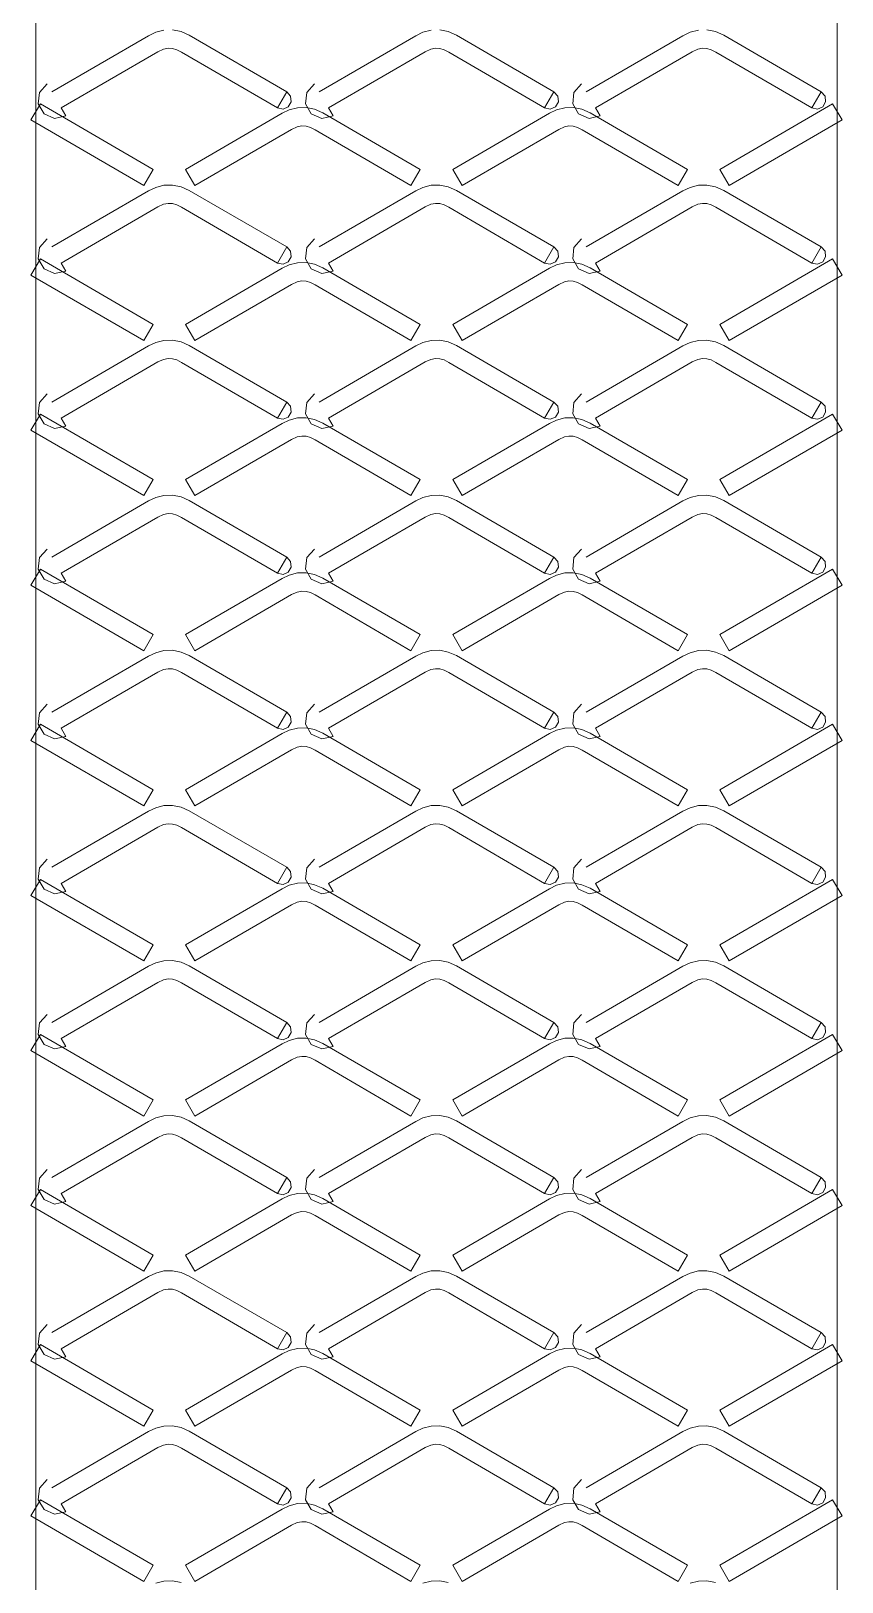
# Model space of a CAD drawing. Header units: metres. Extents: x 0 to 22, y 0 to 162.
# Drawn here: x -0.13 to 21.67, y 38.41 to 80.05 of the extents above; entities that cross this region are included whole.
import ezdxf

# ---------------------------------------------------------------- set-up
doc = ezdxf.new("R2010")
doc.units = ezdxf.units.M
doc.layers.add('TOP', color=1, linetype='Continuous', lineweight=0)

msp = doc.modelspace()

# ---------------------------------------------------------------- linework, layer by layer
at = {"layer": 'TOP'}
for p, q in [((3.032, 79.924), (3.225, 80.015)), ((3.225, 80.015), (3.447, 80.072)), ((3.676, 80.078), (3.906, 80.032)), ((3.906, 80.032), (4.128, 79.935)), ((10.212, 79.924), (10.405, 80.015)), ((10.405, 80.015), (10.627, 80.072)), ((10.856, 80.078), (11.086, 80.032)), ((11.086, 80.032), (11.308, 79.935)), ((17.392, 79.924), (17.585, 80.015)), ((17.585, 80.015), (17.807, 80.072)), ((18.036, 80.078), (18.266, 80.032)), ((18.266, 80.032), (18.488, 79.935)), ((0.435, 78.416), (3.032, 79.924)), ((3.436, 79.561), (3.283, 79.492)), ((3.56, 79.585), (3.436, 79.561)), ((3.676, 79.578), (3.56, 79.585)), ((3.793, 79.545), (3.676, 79.578)), ((3.917, 79.481), (3.793, 79.545)), ((4.128, 79.935), (6.745, 78.416)), ((7.615, 78.416), (10.212, 79.924)), ((10.616, 79.561), (10.463, 79.492)), ((10.74, 79.585), (10.616, 79.561)), ((10.856, 79.578), (10.74, 79.585)), ((10.973, 79.545), (10.856, 79.578)), ((11.097, 79.481), (10.973, 79.545)), ((11.308, 79.935), (13.925, 78.416)), ((14.795, 78.416), (17.392, 79.924)), ((17.796, 79.561), (17.643, 79.492)), ((17.92, 79.585), (17.796, 79.561)), ((18.036, 79.578), (17.92, 79.585)), ((18.153, 79.545), (18.036, 79.578)), ((18.277, 79.481), (18.153, 79.545)), ((18.488, 79.935), (21.105, 78.416)), ((3.283, 79.492), (0.686, 77.984)), ((6.494, 77.984), (3.917, 79.481)), ((10.463, 79.492), (7.866, 77.984)), ((13.674, 77.984), (11.097, 79.481)), ((17.643, 79.492), (15.046, 77.984)), ((20.854, 77.984), (18.277, 79.481)), ((0.071, 78.095), (0.103, 78.402)), ((0.103, 78.402), (0.309, 78.632)), ((6.745, 78.416), (6.494, 77.984)), ((6.745, 78.416), (6.494, 77.984)), ((6.849, 78.301), (6.745, 78.416)), ((6.864, 78.147), (6.849, 78.301)), ((7.251, 78.095), (7.283, 78.402)), ((7.283, 78.402), (7.489, 78.632)), ((13.925, 78.416), (13.674, 77.984)), ((13.925, 78.416), (13.674, 77.984)), ((14.029, 78.301), (13.925, 78.416)), ((14.044, 78.147), (14.029, 78.301)), ((14.431, 78.095), (14.463, 78.402)), ((14.463, 78.402), (14.669, 78.632)), ((21.105, 78.416), (20.854, 77.984)), ((21.105, 78.416), (20.854, 77.984)), ((21.209, 78.301), (21.105, 78.416)), ((21.224, 78.147), (21.209, 78.301)), ((-0.126, 77.661), (0.126, 78.093)), ((0.226, 77.828), (0.071, 78.095)), ((0.126, 78.093), (3.155, 76.334)), ((0.686, 77.984), (0.811, 77.768)), ((6.494, 77.984), (6.646, 77.951)), ((6.622, 77.842), (6.815, 77.933)), ((6.646, 77.951), (6.787, 78.014)), ((6.787, 78.014), (6.864, 78.147)), ((6.815, 77.933), (7.037, 77.99)), ((7.037, 77.99), (7.266, 77.996)), ((7.406, 77.828), (7.251, 78.095)), ((7.266, 77.996), (7.496, 77.95)), ((7.496, 77.95), (7.718, 77.852)), ((7.866, 77.984), (7.991, 77.768)), ((13.674, 77.984), (13.826, 77.951)), ((13.802, 77.842), (13.995, 77.933)), ((13.826, 77.951), (13.967, 78.014)), ((13.967, 78.014), (14.044, 78.147)), ((13.995, 77.933), (14.217, 77.99)), ((14.217, 77.99), (14.446, 77.996)), ((14.586, 77.828), (14.431, 78.095)), ((14.446, 77.996), (14.676, 77.95)), ((14.676, 77.95), (14.898, 77.852)), ((15.046, 77.984), (15.171, 77.768)), ((18.385, 76.334), (21.414, 78.093)), ((20.854, 77.984), (21.006, 77.951)), ((21.006, 77.951), (21.147, 78.014)), ((21.147, 78.014), (21.224, 78.147)), ((21.414, 78.093), (21.666, 77.661)), ((2.904, 75.902), (-0.126, 77.661)), ((0.509, 77.703), (0.226, 77.828)), ((0.811, 77.768), (0.509, 77.703)), ((4.025, 76.334), (6.622, 77.842)), ((7.026, 77.479), (6.873, 77.409)), ((7.15, 77.503), (7.026, 77.479)), ((7.266, 77.496), (7.15, 77.503)), ((7.383, 77.462), (7.266, 77.496)), ((7.507, 77.399), (7.383, 77.462)), ((7.689, 77.703), (7.406, 77.828)), ((7.991, 77.768), (7.689, 77.703)), ((7.718, 77.852), (10.335, 76.334)), ((11.205, 76.334), (13.802, 77.842)), ((14.206, 77.479), (14.053, 77.409)), ((14.33, 77.503), (14.206, 77.479)), ((14.446, 77.496), (14.33, 77.503)), ((14.563, 77.462), (14.446, 77.496)), ((14.687, 77.399), (14.563, 77.462)), ((14.869, 77.703), (14.586, 77.828)), ((15.171, 77.768), (14.869, 77.703)), ((14.898, 77.852), (17.515, 76.334)), ((21.666, 77.661), (18.636, 75.902)), ((6.873, 77.409), (4.276, 75.902)), ((10.084, 75.902), (7.507, 77.399)), ((14.053, 77.409), (11.456, 75.902)), ((17.264, 75.902), (14.687, 77.399)), ((3.155, 76.334), (2.904, 75.902)), ((4.276, 75.902), (4.025, 76.334)), ((10.335, 76.334), (10.084, 75.902)), ((11.456, 75.902), (11.205, 76.334)), ((17.515, 76.334), (17.264, 75.902)), ((18.636, 75.902), (18.385, 76.334)), ((3.032, 75.76), (3.225, 75.851)), ((3.225, 75.851), (3.447, 75.908)), ((3.447, 75.908), (3.676, 75.914)), ((3.676, 75.914), (3.906, 75.867)), ((3.906, 75.867), (4.128, 75.77)), ((10.212, 75.76), (10.405, 75.851)), ((10.405, 75.851), (10.627, 75.908)), ((10.627, 75.908), (10.856, 75.914)), ((10.856, 75.914), (11.086, 75.867)), ((11.086, 75.867), (11.308, 75.77)), ((17.392, 75.76), (17.585, 75.851)), ((17.585, 75.851), (17.807, 75.908)), ((17.807, 75.908), (18.036, 75.914)), ((18.036, 75.914), (18.266, 75.867)), ((18.266, 75.867), (18.488, 75.77)), ((0.435, 74.252), (3.032, 75.76)), ((3.436, 75.397), (3.283, 75.327)), ((3.56, 75.42), (3.436, 75.397)), ((3.676, 75.414), (3.56, 75.42)), ((3.793, 75.38), (3.676, 75.414)), ((3.917, 75.317), (3.793, 75.38)), ((4.128, 75.77), (6.745, 74.252)), ((7.615, 74.252), (10.212, 75.76)), ((10.616, 75.397), (10.463, 75.327)), ((10.74, 75.42), (10.616, 75.397)), ((10.856, 75.414), (10.74, 75.42)), ((10.973, 75.38), (10.856, 75.414)), ((11.097, 75.317), (10.973, 75.38)), ((11.308, 75.77), (13.925, 74.252)), ((14.795, 74.252), (17.392, 75.76)), ((17.796, 75.397), (17.643, 75.327)), ((17.92, 75.42), (17.796, 75.397)), ((18.036, 75.414), (17.92, 75.42)), ((18.153, 75.38), (18.036, 75.414)), ((18.277, 75.317), (18.153, 75.38)), ((18.488, 75.77), (21.105, 74.252)), ((3.283, 75.327), (0.686, 73.819)), ((6.494, 73.819), (3.917, 75.317)), ((10.463, 75.327), (7.866, 73.819)), ((13.674, 73.819), (11.097, 75.317)), ((17.643, 75.327), (15.046, 73.819)), ((20.854, 73.819), (18.277, 75.317)), ((0.071, 73.931), (0.103, 74.238)), ((0.103, 74.238), (0.309, 74.468)), ((6.745, 74.252), (6.494, 73.819)), ((6.745, 74.252), (6.494, 73.819)), ((6.849, 74.137), (6.745, 74.252)), ((6.864, 73.983), (6.849, 74.137)), ((7.251, 73.931), (7.283, 74.238)), ((7.283, 74.238), (7.489, 74.468)), ((13.925, 74.252), (13.674, 73.819)), ((13.925, 74.252), (13.674, 73.819)), ((14.029, 74.137), (13.925, 74.252)), ((14.044, 73.983), (14.029, 74.137)), ((14.431, 73.931), (14.463, 74.238)), ((14.463, 74.238), (14.669, 74.468)), ((21.105, 74.252), (20.854, 73.819)), ((21.105, 74.252), (20.854, 73.819)), ((21.209, 74.137), (21.105, 74.252)), ((21.224, 73.983), (21.209, 74.137)), ((-0.126, 73.496), (0.126, 73.929)), ((0.226, 73.663), (0.071, 73.931)), ((0.126, 73.929), (3.155, 72.17)), ((0.686, 73.819), (0.811, 73.603)), ((6.494, 73.819), (6.646, 73.787)), ((6.622, 73.678), (6.815, 73.768)), ((6.646, 73.787), (6.787, 73.849)), ((6.787, 73.849), (6.864, 73.983)), ((6.815, 73.768), (7.037, 73.825)), ((7.037, 73.825), (7.266, 73.832)), ((7.406, 73.663), (7.251, 73.931)), ((7.266, 73.832), (7.496, 73.785)), ((7.496, 73.785), (7.718, 73.688)), ((7.866, 73.819), (7.991, 73.603)), ((13.674, 73.819), (13.826, 73.787)), ((13.802, 73.678), (13.995, 73.768)), ((13.826, 73.787), (13.967, 73.849)), ((13.967, 73.849), (14.044, 73.983)), ((13.995, 73.768), (14.217, 73.825)), ((14.217, 73.825), (14.446, 73.832)), ((14.586, 73.663), (14.431, 73.931)), ((14.446, 73.832), (14.676, 73.785)), ((14.676, 73.785), (14.898, 73.688)), ((15.046, 73.819), (15.171, 73.603)), ((18.385, 72.17), (21.414, 73.929)), ((20.854, 73.819), (21.006, 73.787)), ((21.006, 73.787), (21.147, 73.849)), ((21.147, 73.849), (21.224, 73.983)), ((21.414, 73.929), (21.666, 73.496)), ((2.904, 71.737), (-0.126, 73.496)), ((0.509, 73.538), (0.226, 73.663)), ((0.811, 73.603), (0.509, 73.538)), ((4.025, 72.17), (6.622, 73.678)), ((7.026, 73.315), (6.873, 73.245)), ((7.15, 73.338), (7.026, 73.315)), ((7.266, 73.332), (7.15, 73.338)), ((7.383, 73.298), (7.266, 73.332)), ((7.507, 73.235), (7.383, 73.298)), ((7.689, 73.538), (7.406, 73.663)), ((7.991, 73.603), (7.689, 73.538)), ((7.718, 73.688), (10.335, 72.17)), ((11.205, 72.17), (13.802, 73.678)), ((14.206, 73.315), (14.053, 73.245)), ((14.33, 73.338), (14.206, 73.315)), ((14.446, 73.332), (14.33, 73.338)), ((14.563, 73.298), (14.446, 73.332)), ((14.687, 73.235), (14.563, 73.298)), ((14.869, 73.538), (14.586, 73.663)), ((15.171, 73.603), (14.869, 73.538)), ((14.898, 73.688), (17.515, 72.17)), ((21.666, 73.496), (18.636, 71.737)), ((6.873, 73.245), (4.276, 71.737)), ((10.084, 71.737), (7.507, 73.235)), ((14.053, 73.245), (11.456, 71.737)), ((17.264, 71.737), (14.687, 73.235)), ((3.155, 72.17), (2.904, 71.737)), ((4.276, 71.737), (4.025, 72.17)), ((10.335, 72.17), (10.084, 71.737)), ((11.456, 71.737), (11.205, 72.17)), ((17.515, 72.17), (17.264, 71.737)), ((18.636, 71.737), (18.385, 72.17)), ((3.032, 71.595), (3.225, 71.686)), ((3.225, 71.686), (3.447, 71.743)), ((3.447, 71.743), (3.676, 71.75)), ((3.676, 71.75), (3.906, 71.703)), ((3.906, 71.703), (4.128, 71.606)), ((10.212, 71.595), (10.405, 71.686)), ((10.405, 71.686), (10.627, 71.743)), ((10.627, 71.743), (10.856, 71.75)), ((10.856, 71.75), (11.086, 71.703)), ((11.086, 71.703), (11.308, 71.606)), ((17.392, 71.595), (17.585, 71.686)), ((17.585, 71.686), (17.807, 71.743)), ((17.807, 71.743), (18.036, 71.75)), ((18.036, 71.75), (18.266, 71.703)), ((18.266, 71.703), (18.488, 71.606)), ((0.435, 70.087), (3.032, 71.595)), ((3.436, 71.233), (3.283, 71.163)), ((3.56, 71.256), (3.436, 71.233)), ((3.676, 71.25), (3.56, 71.256)), ((3.793, 71.216), (3.676, 71.25)), ((3.917, 71.152), (3.793, 71.216)), ((4.128, 71.606), (6.745, 70.087)), ((7.615, 70.087), (10.212, 71.595)), ((10.616, 71.233), (10.463, 71.163)), ((10.74, 71.256), (10.616, 71.233)), ((10.856, 71.25), (10.74, 71.256)), ((10.973, 71.216), (10.856, 71.25)), ((11.097, 71.152), (10.973, 71.216)), ((11.308, 71.606), (13.925, 70.087)), ((14.795, 70.087), (17.392, 71.595)), ((17.796, 71.233), (17.643, 71.163)), ((17.92, 71.256), (17.796, 71.233)), ((18.036, 71.25), (17.92, 71.256)), ((18.153, 71.216), (18.036, 71.25)), ((18.277, 71.152), (18.153, 71.216)), ((18.488, 71.606), (21.105, 70.087)), ((3.283, 71.163), (0.686, 69.655)), ((6.494, 69.655), (3.917, 71.152)), ((10.463, 71.163), (7.866, 69.655)), ((13.674, 69.655), (11.097, 71.152)), ((17.643, 71.163), (15.046, 69.655)), ((20.854, 69.655), (18.277, 71.152)), ((0.071, 69.766), (0.103, 70.074)), ((0.103, 70.074), (0.309, 70.304)), ((6.745, 70.087), (6.494, 69.655)), ((6.745, 70.087), (6.494, 69.655)), ((6.849, 69.972), (6.745, 70.087)), ((6.864, 69.819), (6.849, 69.972)), ((7.251, 69.766), (7.283, 70.074)), ((7.283, 70.074), (7.489, 70.304)), ((13.925, 70.087), (13.674, 69.655)), ((13.925, 70.087), (13.674, 69.655)), ((14.029, 69.972), (13.925, 70.087)), ((14.044, 69.819), (14.029, 69.972)), ((14.431, 69.766), (14.463, 70.074)), ((14.463, 70.074), (14.669, 70.304)), ((21.105, 70.087), (20.854, 69.655)), ((21.105, 70.087), (20.854, 69.655)), ((21.209, 69.972), (21.105, 70.087)), ((21.224, 69.819), (21.209, 69.972)), ((-0.126, 69.332), (0.126, 69.764)), ((0.226, 69.499), (0.071, 69.766)), ((0.126, 69.764), (3.155, 68.005)), ((0.686, 69.655), (0.811, 69.439)), ((6.494, 69.655), (6.646, 69.623)), ((6.622, 69.513), (6.815, 69.604)), ((6.646, 69.623), (6.787, 69.685)), ((6.787, 69.685), (6.864, 69.819)), ((6.815, 69.604), (7.037, 69.661)), ((7.037, 69.661), (7.266, 69.667)), ((7.406, 69.499), (7.251, 69.766)), ((7.266, 69.667), (7.496, 69.621)), ((7.496, 69.621), (7.718, 69.524)), ((7.866, 69.655), (7.991, 69.439)), ((13.674, 69.655), (13.826, 69.623)), ((13.802, 69.513), (13.995, 69.604)), ((13.826, 69.623), (13.967, 69.685)), ((13.967, 69.685), (14.044, 69.819)), ((13.995, 69.604), (14.217, 69.661)), ((14.217, 69.661), (14.446, 69.667)), ((14.586, 69.499), (14.431, 69.766)), ((14.446, 69.667), (14.676, 69.621)), ((14.676, 69.621), (14.898, 69.524)), ((15.046, 69.655), (15.171, 69.439)), ((18.385, 68.005), (21.414, 69.764)), ((20.854, 69.655), (21.006, 69.623)), ((21.006, 69.623), (21.147, 69.685)), ((21.147, 69.685), (21.224, 69.819)), ((21.414, 69.764), (21.666, 69.332)), ((2.904, 67.573), (-0.126, 69.332)), ((0.509, 69.374), (0.226, 69.499)), ((0.811, 69.439), (0.509, 69.374)), ((4.025, 68.005), (6.622, 69.513)), ((7.026, 69.151), (6.873, 69.081)), ((7.15, 69.174), (7.026, 69.151)), ((7.266, 69.167), (7.15, 69.174)), ((7.383, 69.134), (7.266, 69.167)), ((7.507, 69.07), (7.383, 69.134)), ((7.689, 69.374), (7.406, 69.499)), ((7.991, 69.439), (7.689, 69.374)), ((7.718, 69.524), (10.335, 68.005)), ((11.205, 68.005), (13.802, 69.513)), ((14.206, 69.151), (14.053, 69.081)), ((14.33, 69.174), (14.206, 69.151)), ((14.446, 69.167), (14.33, 69.174)), ((14.563, 69.134), (14.446, 69.167)), ((14.687, 69.07), (14.563, 69.134)), ((14.869, 69.374), (14.586, 69.499)), ((15.171, 69.439), (14.869, 69.374)), ((14.898, 69.524), (17.515, 68.005)), ((21.666, 69.332), (18.636, 67.573)), ((6.873, 69.081), (4.276, 67.573)), ((10.084, 67.573), (7.507, 69.07)), ((14.053, 69.081), (11.456, 67.573)), ((17.264, 67.573), (14.687, 69.07)), ((3.155, 68.005), (2.904, 67.573)), ((4.276, 67.573), (4.025, 68.005)), ((10.335, 68.005), (10.084, 67.573)), ((11.456, 67.573), (11.205, 68.005)), ((17.515, 68.005), (17.264, 67.573)), ((18.636, 67.573), (18.385, 68.005)), ((3.032, 67.431), (3.225, 67.522)), ((3.225, 67.522), (3.447, 67.579)), ((3.447, 67.579), (3.676, 67.585)), ((3.676, 67.585), (3.906, 67.539)), ((3.906, 67.539), (4.128, 67.441)), ((10.212, 67.431), (10.405, 67.522)), ((10.405, 67.522), (10.627, 67.579)), ((10.627, 67.579), (10.856, 67.585)), ((10.856, 67.585), (11.086, 67.539)), ((11.086, 67.539), (11.308, 67.441)), ((17.392, 67.431), (17.585, 67.522)), ((17.585, 67.522), (17.807, 67.579)), ((17.807, 67.579), (18.036, 67.585)), ((18.036, 67.585), (18.266, 67.539)), ((18.266, 67.539), (18.488, 67.441)), ((0.435, 65.923), (3.032, 67.431)), ((3.436, 67.068), (3.283, 66.999)), ((3.56, 67.092), (3.436, 67.068)), ((3.676, 67.085), (3.56, 67.092)), ((3.793, 67.052), (3.676, 67.085)), ((3.917, 66.988), (3.793, 67.052)), ((4.128, 67.441), (6.745, 65.923)), ((7.615, 65.923), (10.212, 67.431)), ((10.616, 67.068), (10.463, 66.999)), ((10.74, 67.092), (10.616, 67.068)), ((10.856, 67.085), (10.74, 67.092)), ((10.973, 67.052), (10.856, 67.085)), ((11.097, 66.988), (10.973, 67.052)), ((11.308, 67.441), (13.925, 65.923)), ((14.795, 65.923), (17.392, 67.431)), ((17.796, 67.068), (17.643, 66.999)), ((17.92, 67.092), (17.796, 67.068)), ((18.036, 67.085), (17.92, 67.092)), ((18.153, 67.052), (18.036, 67.085)), ((18.277, 66.988), (18.153, 67.052)), ((18.488, 67.441), (21.105, 65.923)), ((3.283, 66.999), (0.686, 65.491)), ((6.494, 65.491), (3.917, 66.988)), ((10.463, 66.999), (7.866, 65.491)), ((13.674, 65.491), (11.097, 66.988)), ((17.643, 66.999), (15.046, 65.491)), ((20.854, 65.491), (18.277, 66.988)), ((0.071, 65.602), (0.103, 65.909)), ((0.103, 65.909), (0.309, 66.139)), ((6.745, 65.923), (6.494, 65.491)), ((6.745, 65.923), (6.494, 65.491)), ((6.849, 65.808), (6.745, 65.923)), ((6.864, 65.654), (6.849, 65.808)), ((7.251, 65.602), (7.283, 65.909)), ((7.283, 65.909), (7.489, 66.139)), ((13.925, 65.923), (13.674, 65.491)), ((13.925, 65.923), (13.674, 65.491)), ((14.029, 65.808), (13.925, 65.923)), ((14.044, 65.654), (14.029, 65.808)), ((14.431, 65.602), (14.463, 65.909)), ((14.463, 65.909), (14.669, 66.139)), ((21.105, 65.923), (20.854, 65.491)), ((21.105, 65.923), (20.854, 65.491)), ((21.209, 65.808), (21.105, 65.923)), ((21.224, 65.654), (21.209, 65.808)), ((-0.126, 65.167), (0.126, 65.6)), ((0.226, 65.335), (0.071, 65.602)), ((0.126, 65.6), (3.155, 63.841)), ((0.686, 65.491), (0.811, 65.274)), ((6.494, 65.491), (6.646, 65.458)), ((6.622, 65.349), (6.815, 65.44)), ((6.646, 65.458), (6.787, 65.521)), ((6.787, 65.521), (6.864, 65.654)), ((6.815, 65.44), (7.037, 65.497)), ((7.037, 65.497), (7.266, 65.503)), ((7.406, 65.335), (7.251, 65.602)), ((7.266, 65.503), (7.496, 65.456)), ((7.496, 65.456), (7.718, 65.359)), ((7.866, 65.491), (7.991, 65.274)), ((13.674, 65.491), (13.826, 65.458)), ((13.802, 65.349), (13.995, 65.44)), ((13.826, 65.458), (13.967, 65.521)), ((13.967, 65.521), (14.044, 65.654)), ((13.995, 65.44), (14.217, 65.497)), ((14.217, 65.497), (14.446, 65.503)), ((14.586, 65.335), (14.431, 65.602)), ((14.446, 65.503), (14.676, 65.456)), ((14.676, 65.456), (14.898, 65.359)), ((15.046, 65.491), (15.171, 65.274)), ((18.385, 63.841), (21.414, 65.6)), ((20.854, 65.491), (21.006, 65.458)), ((21.006, 65.458), (21.147, 65.521)), ((21.147, 65.521), (21.224, 65.654)), ((21.414, 65.6), (21.666, 65.167)), ((2.904, 63.408), (-0.126, 65.167)), ((0.509, 65.21), (0.226, 65.335)), ((0.811, 65.274), (0.509, 65.21)), ((4.025, 63.841), (6.622, 65.349)), ((7.026, 64.986), (6.873, 64.916)), ((7.15, 65.01), (7.026, 64.986)), ((7.266, 65.003), (7.15, 65.01)), ((7.383, 64.969), (7.266, 65.003)), ((7.507, 64.906), (7.383, 64.969)), ((7.689, 65.21), (7.406, 65.335)), ((7.991, 65.274), (7.689, 65.21)), ((7.718, 65.359), (10.335, 63.841)), ((11.205, 63.841), (13.802, 65.349)), ((14.206, 64.986), (14.053, 64.916)), ((14.33, 65.01), (14.206, 64.986)), ((14.446, 65.003), (14.33, 65.01)), ((14.563, 64.969), (14.446, 65.003)), ((14.687, 64.906), (14.563, 64.969)), ((14.869, 65.21), (14.586, 65.335)), ((15.171, 65.274), (14.869, 65.21)), ((14.898, 65.359), (17.515, 63.841)), ((21.666, 65.167), (18.636, 63.408)), ((6.873, 64.916), (4.276, 63.408)), ((10.084, 63.408), (7.507, 64.906)), ((14.053, 64.916), (11.456, 63.408)), ((17.264, 63.408), (14.687, 64.906)), ((3.155, 63.841), (2.904, 63.408)), ((4.276, 63.408), (4.025, 63.841)), ((10.335, 63.841), (10.084, 63.408)), ((11.456, 63.408), (11.205, 63.841)), ((17.515, 63.841), (17.264, 63.408)), ((18.636, 63.408), (18.385, 63.841)), ((3.032, 63.267), (3.225, 63.357)), ((3.225, 63.357), (3.447, 63.414)), ((3.447, 63.414), (3.676, 63.421)), ((3.676, 63.421), (3.906, 63.374)), ((3.906, 63.374), (4.128, 63.277)), ((10.212, 63.267), (10.405, 63.357)), ((10.405, 63.357), (10.627, 63.414)), ((10.627, 63.414), (10.856, 63.421)), ((10.856, 63.421), (11.086, 63.374)), ((11.086, 63.374), (11.308, 63.277)), ((17.392, 63.267), (17.585, 63.357)), ((17.585, 63.357), (17.807, 63.414)), ((17.807, 63.414), (18.036, 63.421)), ((18.036, 63.421), (18.266, 63.374)), ((18.266, 63.374), (18.488, 63.277)), ((0.435, 61.759), (3.032, 63.267)), ((3.436, 62.904), (3.283, 62.834)), ((3.56, 62.927), (3.436, 62.904)), ((3.676, 62.921), (3.56, 62.927)), ((3.793, 62.887), (3.676, 62.921)), ((3.917, 62.824), (3.793, 62.887)), ((4.128, 63.277), (6.745, 61.759)), ((7.615, 61.759), (10.212, 63.267)), ((10.616, 62.904), (10.463, 62.834)), ((10.74, 62.927), (10.616, 62.904)), ((10.856, 62.921), (10.74, 62.927)), ((10.973, 62.887), (10.856, 62.921)), ((11.097, 62.824), (10.973, 62.887)), ((11.308, 63.277), (13.925, 61.759)), ((14.795, 61.759), (17.392, 63.267)), ((17.796, 62.904), (17.643, 62.834)), ((17.92, 62.927), (17.796, 62.904)), ((18.036, 62.921), (17.92, 62.927)), ((18.153, 62.887), (18.036, 62.921)), ((18.277, 62.824), (18.153, 62.887)), ((18.488, 63.277), (21.105, 61.759)), ((3.283, 62.834), (0.686, 61.326)), ((6.494, 61.326), (3.917, 62.824)), ((10.463, 62.834), (7.866, 61.326)), ((13.674, 61.326), (11.097, 62.824)), ((17.643, 62.834), (15.046, 61.326)), ((20.854, 61.326), (18.277, 62.824)), ((0.071, 61.437), (0.103, 61.745)), ((0.103, 61.745), (0.309, 61.975)), ((6.745, 61.759), (6.494, 61.326)), ((6.745, 61.759), (6.494, 61.326)), ((6.849, 61.644), (6.745, 61.759)), ((6.864, 61.49), (6.849, 61.644)), ((7.251, 61.437), (7.283, 61.745)), ((7.283, 61.745), (7.489, 61.975)), ((13.925, 61.759), (13.674, 61.326)), ((13.925, 61.759), (13.674, 61.326)), ((14.029, 61.644), (13.925, 61.759)), ((14.044, 61.49), (14.029, 61.644)), ((14.431, 61.437), (14.463, 61.745)), ((14.463, 61.745), (14.669, 61.975)), ((21.105, 61.759), (20.854, 61.326)), ((21.105, 61.759), (20.854, 61.326)), ((21.209, 61.644), (21.105, 61.759)), ((21.224, 61.49), (21.209, 61.644)), ((-0.126, 61.003), (0.126, 61.435)), ((0.226, 61.17), (0.071, 61.437)), ((0.126, 61.435), (3.155, 59.677)), ((0.686, 61.326), (0.811, 61.11)), ((6.494, 61.326), (6.646, 61.294)), ((6.622, 61.184), (6.815, 61.275)), ((6.646, 61.294), (6.787, 61.356)), ((6.787, 61.356), (6.864, 61.49)), ((6.815, 61.275), (7.037, 61.332)), ((7.037, 61.332), (7.266, 61.339)), ((7.406, 61.17), (7.251, 61.437)), ((7.266, 61.339), (7.496, 61.292)), ((7.496, 61.292), (7.718, 61.195)), ((7.866, 61.326), (7.991, 61.11)), ((13.674, 61.326), (13.826, 61.294)), ((13.802, 61.184), (13.995, 61.275)), ((13.826, 61.294), (13.967, 61.356)), ((13.967, 61.356), (14.044, 61.49)), ((13.995, 61.275), (14.217, 61.332)), ((14.217, 61.332), (14.446, 61.339)), ((14.586, 61.17), (14.431, 61.437)), ((14.446, 61.339), (14.676, 61.292)), ((14.676, 61.292), (14.898, 61.195)), ((15.046, 61.326), (15.171, 61.11)), ((18.385, 59.677), (21.414, 61.435)), ((20.854, 61.326), (21.006, 61.294)), ((21.006, 61.294), (21.147, 61.356)), ((21.147, 61.356), (21.224, 61.49)), ((21.414, 61.435), (21.666, 61.003)), ((2.904, 59.244), (-0.126, 61.003)), ((0.509, 61.045), (0.226, 61.17)), ((0.811, 61.11), (0.509, 61.045)), ((4.025, 59.677), (6.622, 61.184)), ((7.026, 60.822), (6.873, 60.752)), ((7.15, 60.845), (7.026, 60.822)), ((7.266, 60.839), (7.15, 60.845)), ((7.383, 60.805), (7.266, 60.839)), ((7.507, 60.741), (7.383, 60.805)), ((7.689, 61.045), (7.406, 61.17)), ((7.991, 61.11), (7.689, 61.045)), ((7.718, 61.195), (10.335, 59.677)), ((11.205, 59.677), (13.802, 61.184)), ((14.206, 60.822), (14.053, 60.752)), ((14.33, 60.845), (14.206, 60.822)), ((14.446, 60.839), (14.33, 60.845)), ((14.563, 60.805), (14.446, 60.839)), ((14.687, 60.741), (14.563, 60.805)), ((14.869, 61.045), (14.586, 61.17)), ((15.171, 61.11), (14.869, 61.045)), ((14.898, 61.195), (17.515, 59.677)), ((21.666, 61.003), (18.636, 59.244)), ((6.873, 60.752), (4.276, 59.244)), ((10.084, 59.244), (7.507, 60.741)), ((14.053, 60.752), (11.456, 59.244)), ((17.264, 59.244), (14.687, 60.741)), ((3.155, 59.677), (2.904, 59.244)), ((4.276, 59.244), (4.025, 59.677)), ((10.335, 59.677), (10.084, 59.244)), ((11.456, 59.244), (11.205, 59.677)), ((17.515, 59.677), (17.264, 59.244)), ((18.636, 59.244), (18.385, 59.677)), ((3.032, 59.102), (3.225, 59.193)), ((3.225, 59.193), (3.447, 59.25)), ((3.447, 59.25), (3.676, 59.256)), ((3.676, 59.256), (3.906, 59.21)), ((3.906, 59.21), (4.128, 59.113)), ((10.212, 59.102), (10.405, 59.193)), ((10.405, 59.193), (10.627, 59.25)), ((10.627, 59.25), (10.856, 59.256)), ((10.856, 59.256), (11.086, 59.21)), ((11.086, 59.21), (11.308, 59.113)), ((17.392, 59.102), (17.585, 59.193)), ((17.585, 59.193), (17.807, 59.25)), ((17.807, 59.25), (18.036, 59.256)), ((18.036, 59.256), (18.266, 59.21)), ((18.266, 59.21), (18.488, 59.113)), ((0.435, 57.594), (3.032, 59.102)), ((3.436, 58.74), (3.283, 58.67)), ((3.56, 58.763), (3.436, 58.74)), ((3.676, 58.756), (3.56, 58.763)), ((3.793, 58.723), (3.676, 58.756)), ((3.917, 58.659), (3.793, 58.723)), ((4.128, 59.113), (6.745, 57.594)), ((7.615, 57.594), (10.212, 59.102)), ((10.616, 58.74), (10.463, 58.67)), ((10.74, 58.763), (10.616, 58.74)), ((10.856, 58.756), (10.74, 58.763)), ((10.973, 58.723), (10.856, 58.756)), ((11.097, 58.659), (10.973, 58.723)), ((11.308, 59.113), (13.925, 57.594)), ((14.795, 57.594), (17.392, 59.102)), ((17.796, 58.74), (17.643, 58.67)), ((17.92, 58.763), (17.796, 58.74)), ((18.036, 58.756), (17.92, 58.763)), ((18.153, 58.723), (18.036, 58.756)), ((18.277, 58.659), (18.153, 58.723)), ((18.488, 59.113), (21.105, 57.594)), ((3.283, 58.67), (0.686, 57.162)), ((6.494, 57.162), (3.917, 58.659)), ((10.463, 58.67), (7.866, 57.162)), ((13.674, 57.162), (11.097, 58.659)), ((17.643, 58.67), (15.046, 57.162)), ((20.854, 57.162), (18.277, 58.659)), ((0.071, 57.273), (0.103, 57.58)), ((0.103, 57.58), (0.309, 57.811)), ((6.745, 57.594), (6.494, 57.162)), ((6.745, 57.594), (6.494, 57.162)), ((6.849, 57.479), (6.745, 57.594)), ((6.864, 57.326), (6.849, 57.479)), ((7.251, 57.273), (7.283, 57.58)), ((7.283, 57.58), (7.489, 57.811)), ((13.925, 57.594), (13.674, 57.162)), ((13.925, 57.594), (13.674, 57.162)), ((14.029, 57.479), (13.925, 57.594)), ((14.044, 57.326), (14.029, 57.479)), ((14.431, 57.273), (14.463, 57.58)), ((14.463, 57.58), (14.669, 57.811)), ((21.105, 57.594), (20.854, 57.162)), ((21.105, 57.594), (20.854, 57.162)), ((21.209, 57.479), (21.105, 57.594)), ((21.224, 57.326), (21.209, 57.479)), ((-0.126, 56.839), (0.126, 57.271)), ((0.226, 57.006), (0.071, 57.273)), ((0.126, 57.271), (3.155, 55.512)), ((0.686, 57.162), (0.811, 56.946)), ((6.494, 57.162), (6.646, 57.129)), ((6.622, 57.02), (6.815, 57.111)), ((6.646, 57.129), (6.787, 57.192)), ((6.787, 57.192), (6.864, 57.326)), ((6.815, 57.111), (7.037, 57.168)), ((7.037, 57.168), (7.266, 57.174)), ((7.406, 57.006), (7.251, 57.273)), ((7.266, 57.174), (7.496, 57.128)), ((7.496, 57.128), (7.718, 57.031)), ((7.866, 57.162), (7.991, 56.946)), ((13.674, 57.162), (13.826, 57.129)), ((13.802, 57.02), (13.995, 57.111)), ((13.826, 57.129), (13.967, 57.192)), ((13.967, 57.192), (14.044, 57.326)), ((13.995, 57.111), (14.217, 57.168)), ((14.217, 57.168), (14.446, 57.174)), ((14.586, 57.006), (14.431, 57.273)), ((14.446, 57.174), (14.676, 57.128)), ((14.676, 57.128), (14.898, 57.031)), ((15.046, 57.162), (15.171, 56.946)), ((18.385, 55.512), (21.414, 57.271)), ((20.854, 57.162), (21.006, 57.129)), ((21.006, 57.129), (21.147, 57.192)), ((21.147, 57.192), (21.224, 57.326)), ((21.414, 57.271), (21.666, 56.839)), ((2.904, 55.08), (-0.126, 56.839)), ((0.509, 56.881), (0.226, 57.006)), ((0.811, 56.946), (0.509, 56.881)), ((4.025, 55.512), (6.622, 57.02)), ((7.026, 56.657), (6.873, 56.588)), ((7.15, 56.681), (7.026, 56.657)), ((7.266, 56.674), (7.15, 56.681)), ((7.383, 56.641), (7.266, 56.674)), ((7.507, 56.577), (7.383, 56.641)), ((7.689, 56.881), (7.406, 57.006)), ((7.991, 56.946), (7.689, 56.881)), ((7.718, 57.031), (10.335, 55.512)), ((11.205, 55.512), (13.802, 57.02)), ((14.206, 56.657), (14.053, 56.588)), ((14.33, 56.681), (14.206, 56.657)), ((14.446, 56.674), (14.33, 56.681)), ((14.563, 56.641), (14.446, 56.674)), ((14.687, 56.577), (14.563, 56.641)), ((14.869, 56.881), (14.586, 57.006)), ((15.171, 56.946), (14.869, 56.881)), ((14.898, 57.031), (17.515, 55.512)), ((21.666, 56.839), (18.636, 55.08)), ((6.873, 56.588), (4.276, 55.08)), ((10.084, 55.08), (7.507, 56.577)), ((14.053, 56.588), (11.456, 55.08)), ((17.264, 55.08), (14.687, 56.577)), ((3.155, 55.512), (2.904, 55.08)), ((4.276, 55.08), (4.025, 55.512)), ((10.335, 55.512), (10.084, 55.08)), ((11.456, 55.08), (11.205, 55.512)), ((17.515, 55.512), (17.264, 55.08)), ((18.636, 55.08), (18.385, 55.512)), ((3.032, 54.938), (3.225, 55.029)), ((3.225, 55.029), (3.447, 55.086)), ((3.447, 55.086), (3.676, 55.092)), ((3.676, 55.092), (3.906, 55.045)), ((3.906, 55.045), (4.128, 54.948)), ((10.212, 54.938), (10.405, 55.029)), ((10.405, 55.029), (10.627, 55.086)), ((10.627, 55.086), (10.856, 55.092)), ((10.856, 55.092), (11.086, 55.045)), ((11.086, 55.045), (11.308, 54.948)), ((17.392, 54.938), (17.585, 55.029)), ((17.585, 55.029), (17.807, 55.086)), ((17.807, 55.086), (18.036, 55.092)), ((18.036, 55.092), (18.266, 55.045)), ((18.266, 55.045), (18.488, 54.948)), ((0.435, 53.43), (3.032, 54.938)), ((3.436, 54.575), (3.283, 54.505)), ((3.56, 54.599), (3.436, 54.575)), ((3.676, 54.592), (3.56, 54.599)), ((3.793, 54.558), (3.676, 54.592)), ((3.917, 54.495), (3.793, 54.558)), ((4.128, 54.948), (6.745, 53.43)), ((7.615, 53.43), (10.212, 54.938)), ((10.616, 54.575), (10.463, 54.505)), ((10.74, 54.599), (10.616, 54.575)), ((10.856, 54.592), (10.74, 54.599)), ((10.973, 54.558), (10.856, 54.592)), ((11.097, 54.495), (10.973, 54.558)), ((11.308, 54.948), (13.925, 53.43)), ((14.795, 53.43), (17.392, 54.938)), ((17.796, 54.575), (17.643, 54.505)), ((17.92, 54.599), (17.796, 54.575)), ((18.036, 54.592), (17.92, 54.599)), ((18.153, 54.558), (18.036, 54.592)), ((18.277, 54.495), (18.153, 54.558)), ((18.488, 54.948), (21.105, 53.43)), ((3.283, 54.505), (0.686, 52.998)), ((6.494, 52.998), (3.917, 54.495)), ((10.463, 54.505), (7.866, 52.998)), ((13.674, 52.998), (11.097, 54.495)), ((17.643, 54.505), (15.046, 52.998)), ((20.854, 52.998), (18.277, 54.495)), ((0.071, 53.109), (0.103, 53.416)), ((0.103, 53.416), (0.309, 53.646)), ((6.745, 53.43), (6.494, 52.998)), ((6.745, 53.43), (6.494, 52.998)), ((6.849, 53.315), (6.745, 53.43)), ((6.864, 53.161), (6.849, 53.315)), ((7.251, 53.109), (7.283, 53.416)), ((7.283, 53.416), (7.489, 53.646)), ((13.925, 53.43), (13.674, 52.998)), ((13.925, 53.43), (13.674, 52.998)), ((14.029, 53.315), (13.925, 53.43)), ((14.044, 53.161), (14.029, 53.315)), ((14.431, 53.109), (14.463, 53.416)), ((14.463, 53.416), (14.669, 53.646)), ((21.105, 53.43), (20.854, 52.998)), ((21.105, 53.43), (20.854, 52.998)), ((21.209, 53.315), (21.105, 53.43)), ((21.224, 53.161), (21.209, 53.315)), ((-0.126, 52.674), (0.126, 53.107)), ((0.226, 52.841), (0.071, 53.109)), ((0.126, 53.107), (3.155, 51.348)), ((0.686, 52.998), (0.811, 52.781)), ((6.494, 52.998), (6.646, 52.965)), ((6.622, 52.856), (6.815, 52.946)), ((6.646, 52.965), (6.787, 53.028)), ((6.787, 53.028), (6.864, 53.161)), ((6.815, 52.946), (7.037, 53.003)), ((7.037, 53.003), (7.266, 53.01)), ((7.406, 52.841), (7.251, 53.109)), ((7.266, 53.01), (7.496, 52.963)), ((7.496, 52.963), (7.718, 52.866)), ((7.866, 52.998), (7.991, 52.781)), ((13.674, 52.998), (13.826, 52.965)), ((13.802, 52.856), (13.995, 52.946)), ((13.826, 52.965), (13.967, 53.028)), ((13.967, 53.028), (14.044, 53.161)), ((13.995, 52.946), (14.217, 53.003)), ((14.217, 53.003), (14.446, 53.01)), ((14.586, 52.841), (14.431, 53.109)), ((14.446, 53.01), (14.676, 52.963)), ((14.676, 52.963), (14.898, 52.866)), ((15.046, 52.998), (15.171, 52.781)), ((18.385, 51.348), (21.414, 53.107)), ((20.854, 52.998), (21.006, 52.965)), ((21.006, 52.965), (21.147, 53.028)), ((21.147, 53.028), (21.224, 53.161)), ((21.414, 53.107), (21.666, 52.674)), ((2.904, 50.915), (-0.126, 52.674)), ((0.509, 52.716), (0.226, 52.841)), ((0.811, 52.781), (0.509, 52.716)), ((4.025, 51.348), (6.622, 52.856)), ((7.026, 52.493), (6.873, 52.423)), ((7.15, 52.516), (7.026, 52.493)), ((7.266, 52.51), (7.15, 52.516)), ((7.383, 52.476), (7.266, 52.51)), ((7.507, 52.413), (7.383, 52.476)), ((7.689, 52.716), (7.406, 52.841)), ((7.991, 52.781), (7.689, 52.716)), ((7.718, 52.866), (10.335, 51.348)), ((11.205, 51.348), (13.802, 52.856)), ((14.206, 52.493), (14.053, 52.423)), ((14.33, 52.516), (14.206, 52.493)), ((14.446, 52.51), (14.33, 52.516)), ((14.563, 52.476), (14.446, 52.51)), ((14.687, 52.413), (14.563, 52.476)), ((14.869, 52.716), (14.586, 52.841)), ((15.171, 52.781), (14.869, 52.716)), ((14.898, 52.866), (17.515, 51.348)), ((21.666, 52.674), (18.636, 50.915)), ((6.873, 52.423), (4.276, 50.915)), ((10.084, 50.915), (7.507, 52.413)), ((14.053, 52.423), (11.456, 50.915)), ((17.264, 50.915), (14.687, 52.413)), ((3.155, 51.348), (2.904, 50.915)), ((4.276, 50.915), (4.025, 51.348)), ((10.335, 51.348), (10.084, 50.915)), ((11.456, 50.915), (11.205, 51.348)), ((17.515, 51.348), (17.264, 50.915)), ((18.636, 50.915), (18.385, 51.348)), ((3.032, 50.773), (3.225, 50.864)), ((3.225, 50.864), (3.447, 50.921)), ((3.447, 50.921), (3.676, 50.928)), ((3.676, 50.928), (3.906, 50.881)), ((3.906, 50.881), (4.128, 50.784)), ((10.212, 50.773), (10.405, 50.864)), ((10.405, 50.864), (10.627, 50.921)), ((10.627, 50.921), (10.856, 50.928)), ((10.856, 50.928), (11.086, 50.881)), ((11.086, 50.881), (11.308, 50.784)), ((17.392, 50.773), (17.585, 50.864)), ((17.585, 50.864), (17.807, 50.921)), ((17.807, 50.921), (18.036, 50.928)), ((18.036, 50.928), (18.266, 50.881)), ((18.266, 50.881), (18.488, 50.784)), ((0.435, 49.266), (3.032, 50.773)), ((3.436, 50.411), (3.283, 50.341)), ((3.56, 50.434), (3.436, 50.411)), ((3.676, 50.428), (3.56, 50.434)), ((3.793, 50.394), (3.676, 50.428)), ((3.917, 50.33), (3.793, 50.394)), ((4.128, 50.784), (6.745, 49.266)), ((7.615, 49.266), (10.212, 50.773)), ((10.616, 50.411), (10.463, 50.341)), ((10.74, 50.434), (10.616, 50.411)), ((10.856, 50.428), (10.74, 50.434)), ((10.973, 50.394), (10.856, 50.428)), ((11.097, 50.33), (10.973, 50.394)), ((11.308, 50.784), (13.925, 49.266)), ((14.795, 49.266), (17.392, 50.773)), ((17.796, 50.411), (17.643, 50.341)), ((17.92, 50.434), (17.796, 50.411)), ((18.036, 50.428), (17.92, 50.434)), ((18.153, 50.394), (18.036, 50.428)), ((18.277, 50.33), (18.153, 50.394)), ((18.488, 50.784), (21.105, 49.266)), ((3.283, 50.341), (0.686, 48.833)), ((6.494, 48.833), (3.917, 50.33)), ((10.463, 50.341), (7.866, 48.833)), ((13.674, 48.833), (11.097, 50.33)), ((17.643, 50.341), (15.046, 48.833)), ((20.854, 48.833), (18.277, 50.33)), ((0.071, 48.944), (0.103, 49.252)), ((0.103, 49.252), (0.309, 49.482)), ((6.745, 49.266), (6.494, 48.833)), ((6.745, 49.266), (6.494, 48.833)), ((6.849, 49.151), (6.745, 49.266)), ((6.864, 48.997), (6.849, 49.151)), ((7.251, 48.944), (7.283, 49.252)), ((7.283, 49.252), (7.489, 49.482)), ((13.925, 49.266), (13.674, 48.833)), ((13.925, 49.266), (13.674, 48.833)), ((14.029, 49.151), (13.925, 49.266)), ((14.044, 48.997), (14.029, 49.151)), ((14.431, 48.944), (14.463, 49.252)), ((14.463, 49.252), (14.669, 49.482)), ((21.105, 49.266), (20.854, 48.833)), ((21.105, 49.266), (20.854, 48.833)), ((21.209, 49.151), (21.105, 49.266)), ((21.224, 48.997), (21.209, 49.151)), ((-0.126, 48.51), (0.126, 48.942)), ((0.226, 48.677), (0.071, 48.944)), ((0.126, 48.942), (3.155, 47.183)), ((0.686, 48.833), (0.811, 48.617)), ((6.494, 48.833), (6.646, 48.801)), ((6.622, 48.691), (6.815, 48.782)), ((6.646, 48.801), (6.787, 48.863)), ((6.787, 48.863), (6.864, 48.997)), ((6.815, 48.782), (7.037, 48.839)), ((7.037, 48.839), (7.266, 48.845)), ((7.406, 48.677), (7.251, 48.944)), ((7.266, 48.845), (7.496, 48.799)), ((7.496, 48.799), (7.718, 48.702)), ((7.866, 48.833), (7.991, 48.617)), ((13.674, 48.833), (13.826, 48.801)), ((13.802, 48.691), (13.995, 48.782)), ((13.826, 48.801), (13.967, 48.863)), ((13.967, 48.863), (14.044, 48.997)), ((13.995, 48.782), (14.217, 48.839)), ((14.217, 48.839), (14.446, 48.845)), ((14.586, 48.677), (14.431, 48.944)), ((14.446, 48.845), (14.676, 48.799)), ((14.676, 48.799), (14.898, 48.702)), ((15.046, 48.833), (15.171, 48.617)), ((18.385, 47.183), (21.414, 48.942)), ((20.854, 48.833), (21.006, 48.801)), ((21.006, 48.801), (21.147, 48.863)), ((21.147, 48.863), (21.224, 48.997)), ((21.414, 48.942), (21.666, 48.51)), ((2.904, 46.751), (-0.126, 48.51)), ((0.509, 48.552), (0.226, 48.677)), ((0.811, 48.617), (0.509, 48.552)), ((4.025, 47.183), (6.622, 48.691)), ((7.026, 48.329), (6.873, 48.259)), ((7.15, 48.352), (7.026, 48.329)), ((7.266, 48.345), (7.15, 48.352)), ((7.383, 48.312), (7.266, 48.345)), ((7.507, 48.248), (7.383, 48.312)), ((7.689, 48.552), (7.406, 48.677)), ((7.991, 48.617), (7.689, 48.552)), ((7.718, 48.702), (10.335, 47.183)), ((11.205, 47.183), (13.802, 48.691)), ((14.206, 48.329), (14.053, 48.259)), ((14.33, 48.352), (14.206, 48.329)), ((14.446, 48.345), (14.33, 48.352)), ((14.563, 48.312), (14.446, 48.345)), ((14.687, 48.248), (14.563, 48.312)), ((14.869, 48.552), (14.586, 48.677)), ((15.171, 48.617), (14.869, 48.552)), ((14.898, 48.702), (17.515, 47.183)), ((21.666, 48.51), (18.636, 46.751)), ((6.873, 48.259), (4.276, 46.751)), ((10.084, 46.751), (7.507, 48.248)), ((14.053, 48.259), (11.456, 46.751)), ((17.264, 46.751), (14.687, 48.248)), ((3.155, 47.183), (2.904, 46.751)), ((4.276, 46.751), (4.025, 47.183)), ((10.335, 47.183), (10.084, 46.751)), ((11.456, 46.751), (11.205, 47.183)), ((17.515, 47.183), (17.264, 46.751)), ((18.636, 46.751), (18.385, 47.183)), ((3.032, 46.609), (3.225, 46.7)), ((3.225, 46.7), (3.447, 46.757)), ((3.447, 46.757), (3.676, 46.763)), ((3.676, 46.763), (3.906, 46.717)), ((3.906, 46.717), (4.128, 46.62)), ((10.212, 46.609), (10.405, 46.7)), ((10.405, 46.7), (10.627, 46.757)), ((10.627, 46.757), (10.856, 46.763)), ((10.856, 46.763), (11.086, 46.717)), ((11.086, 46.717), (11.308, 46.62)), ((17.392, 46.609), (17.585, 46.7)), ((17.585, 46.7), (17.807, 46.757)), ((17.807, 46.757), (18.036, 46.763)), ((18.036, 46.763), (18.266, 46.717)), ((18.266, 46.717), (18.488, 46.62)), ((0.435, 45.101), (3.032, 46.609)), ((3.436, 46.246), (3.283, 46.177)), ((3.56, 46.27), (3.436, 46.246)), ((3.676, 46.263), (3.56, 46.27)), ((3.793, 46.23), (3.676, 46.263)), ((3.917, 46.166), (3.793, 46.23)), ((4.128, 46.62), (6.745, 45.101)), ((7.615, 45.101), (10.212, 46.609)), ((10.616, 46.246), (10.463, 46.177)), ((10.74, 46.27), (10.616, 46.246)), ((10.856, 46.263), (10.74, 46.27)), ((10.973, 46.23), (10.856, 46.263)), ((11.097, 46.166), (10.973, 46.23)), ((11.308, 46.62), (13.925, 45.101)), ((14.795, 45.101), (17.392, 46.609)), ((17.796, 46.246), (17.643, 46.177)), ((17.92, 46.27), (17.796, 46.246)), ((18.036, 46.263), (17.92, 46.27)), ((18.153, 46.23), (18.036, 46.263)), ((18.277, 46.166), (18.153, 46.23)), ((18.488, 46.62), (21.105, 45.101)), ((3.283, 46.177), (0.686, 44.669)), ((6.494, 44.669), (3.917, 46.166)), ((10.463, 46.177), (7.866, 44.669)), ((13.674, 44.669), (11.097, 46.166)), ((17.643, 46.177), (15.046, 44.669)), ((20.854, 44.669), (18.277, 46.166)), ((0.071, 44.78), (0.103, 45.087)), ((0.103, 45.087), (0.309, 45.317)), ((6.745, 45.101), (6.494, 44.669)), ((6.745, 45.101), (6.494, 44.669)), ((6.849, 44.986), (6.745, 45.101)), ((6.864, 44.832), (6.849, 44.986)), ((7.251, 44.78), (7.283, 45.087)), ((7.283, 45.087), (7.489, 45.317)), ((13.925, 45.101), (13.674, 44.669)), ((13.925, 45.101), (13.674, 44.669)), ((14.029, 44.986), (13.925, 45.101)), ((14.044, 44.832), (14.029, 44.986)), ((14.431, 44.78), (14.463, 45.087)), ((14.463, 45.087), (14.669, 45.317)), ((21.105, 45.101), (20.854, 44.669)), ((21.105, 45.101), (20.854, 44.669)), ((21.209, 44.986), (21.105, 45.101)), ((21.224, 44.832), (21.209, 44.986)), ((-0.126, 44.345), (0.126, 44.778)), ((0.226, 44.513), (0.071, 44.78)), ((0.126, 44.778), (3.155, 43.019)), ((0.686, 44.669), (0.811, 44.453)), ((6.494, 44.669), (6.646, 44.636)), ((6.622, 44.527), (6.815, 44.618)), ((6.646, 44.636), (6.787, 44.699)), ((6.787, 44.699), (6.864, 44.832)), ((6.815, 44.618), (7.037, 44.675)), ((7.037, 44.675), (7.266, 44.681)), ((7.406, 44.513), (7.251, 44.78)), ((7.266, 44.681), (7.496, 44.634)), ((7.496, 44.634), (7.718, 44.537)), ((7.866, 44.669), (7.991, 44.453)), ((13.674, 44.669), (13.826, 44.636)), ((13.802, 44.527), (13.995, 44.618)), ((13.826, 44.636), (13.967, 44.699)), ((13.967, 44.699), (14.044, 44.832)), ((13.995, 44.618), (14.217, 44.675)), ((14.217, 44.675), (14.446, 44.681)), ((14.586, 44.513), (14.431, 44.78)), ((14.446, 44.681), (14.676, 44.634)), ((14.676, 44.634), (14.898, 44.537)), ((15.046, 44.669), (15.171, 44.453)), ((18.385, 43.019), (21.414, 44.778)), ((20.854, 44.669), (21.006, 44.636)), ((21.006, 44.636), (21.147, 44.699)), ((21.147, 44.699), (21.224, 44.832)), ((21.414, 44.778), (21.666, 44.345)), ((2.904, 42.587), (-0.126, 44.345)), ((0.509, 44.388), (0.226, 44.513)), ((0.811, 44.453), (0.509, 44.388)), ((4.025, 43.019), (6.622, 44.527)), ((7.026, 44.164), (6.873, 44.094)), ((7.15, 44.188), (7.026, 44.164)), ((7.266, 44.181), (7.15, 44.188)), ((7.383, 44.147), (7.266, 44.181)), ((7.507, 44.084), (7.383, 44.147)), ((7.689, 44.388), (7.406, 44.513)), ((7.991, 44.453), (7.689, 44.388)), ((7.718, 44.537), (10.335, 43.019)), ((11.205, 43.019), (13.802, 44.527)), ((14.206, 44.164), (14.053, 44.094)), ((14.33, 44.188), (14.206, 44.164)), ((14.446, 44.181), (14.33, 44.188)), ((14.563, 44.147), (14.446, 44.181)), ((14.687, 44.084), (14.563, 44.147)), ((14.869, 44.388), (14.586, 44.513)), ((15.171, 44.453), (14.869, 44.388)), ((14.898, 44.537), (17.515, 43.019)), ((21.666, 44.345), (18.636, 42.587)), ((6.873, 44.094), (4.276, 42.587)), ((10.084, 42.587), (7.507, 44.084)), ((14.053, 44.094), (11.456, 42.587)), ((17.264, 42.587), (14.687, 44.084)), ((3.155, 43.019), (2.904, 42.587)), ((4.276, 42.587), (4.025, 43.019)), ((10.335, 43.019), (10.084, 42.587)), ((11.456, 42.587), (11.205, 43.019)), ((17.515, 43.019), (17.264, 42.587)), ((18.636, 42.587), (18.385, 43.019)), ((3.032, 42.445), (3.225, 42.536)), ((3.225, 42.536), (3.447, 42.592)), ((3.447, 42.592), (3.676, 42.599)), ((3.676, 42.599), (3.906, 42.552)), ((3.906, 42.552), (4.128, 42.455)), ((10.212, 42.445), (10.405, 42.536)), ((10.405, 42.536), (10.627, 42.592)), ((10.627, 42.592), (10.856, 42.599)), ((10.856, 42.599), (11.086, 42.552)), ((11.086, 42.552), (11.308, 42.455)), ((17.392, 42.445), (17.585, 42.536)), ((17.585, 42.536), (17.807, 42.592)), ((17.807, 42.592), (18.036, 42.599)), ((18.036, 42.599), (18.266, 42.552)), ((18.266, 42.552), (18.488, 42.455)), ((0.435, 40.937), (3.032, 42.445)), ((3.436, 42.082), (3.283, 42.012)), ((3.56, 42.105), (3.436, 42.082)), ((3.676, 42.099), (3.56, 42.105)), ((3.793, 42.065), (3.676, 42.099)), ((3.917, 42.002), (3.793, 42.065)), ((4.128, 42.455), (6.745, 40.937)), ((7.615, 40.937), (10.212, 42.445)), ((10.616, 42.082), (10.463, 42.012)), ((10.74, 42.105), (10.616, 42.082)), ((10.856, 42.099), (10.74, 42.105)), ((10.973, 42.065), (10.856, 42.099)), ((11.097, 42.002), (10.973, 42.065)), ((11.308, 42.455), (13.925, 40.937)), ((14.795, 40.937), (17.392, 42.445)), ((17.796, 42.082), (17.643, 42.012)), ((17.92, 42.105), (17.796, 42.082)), ((18.036, 42.099), (17.92, 42.105)), ((18.153, 42.065), (18.036, 42.099)), ((18.277, 42.002), (18.153, 42.065)), ((18.488, 42.455), (21.105, 40.937)), ((3.283, 42.012), (0.686, 40.504)), ((6.494, 40.504), (3.917, 42.002)), ((10.463, 42.012), (7.866, 40.504)), ((13.674, 40.504), (11.097, 42.002)), ((17.643, 42.012), (15.046, 40.504)), ((20.854, 40.504), (18.277, 42.002)), ((0.071, 40.615), (0.103, 40.923)), ((0.103, 40.923), (0.309, 41.153)), ((6.745, 40.937), (6.494, 40.504)), ((6.745, 40.937), (6.494, 40.504)), ((6.849, 40.822), (6.745, 40.937)), ((6.864, 40.668), (6.849, 40.822)), ((7.251, 40.615), (7.283, 40.923)), ((7.283, 40.923), (7.489, 41.153)), ((13.925, 40.937), (13.674, 40.504)), ((13.925, 40.937), (13.674, 40.504)), ((14.029, 40.822), (13.925, 40.937)), ((14.044, 40.668), (14.029, 40.822)), ((14.431, 40.615), (14.463, 40.923)), ((14.463, 40.923), (14.669, 41.153)), ((21.105, 40.937), (20.854, 40.504)), ((21.105, 40.937), (20.854, 40.504)), ((21.209, 40.822), (21.105, 40.937)), ((21.224, 40.668), (21.209, 40.822)), ((-0.126, 40.181), (0.126, 40.613)), ((0.226, 40.348), (0.071, 40.615)), ((0.126, 40.613), (3.155, 38.855)), ((0.686, 40.504), (0.811, 40.288)), ((6.494, 40.504), (6.646, 40.472)), ((6.622, 40.362), (6.815, 40.453)), ((6.646, 40.472), (6.787, 40.534)), ((6.787, 40.534), (6.864, 40.668)), ((6.815, 40.453), (7.037, 40.51)), ((7.037, 40.51), (7.266, 40.517)), ((7.406, 40.348), (7.251, 40.615)), ((7.266, 40.517), (7.496, 40.47)), ((7.496, 40.47), (7.718, 40.373)), ((7.866, 40.504), (7.991, 40.288)), ((13.674, 40.504), (13.826, 40.472)), ((13.802, 40.362), (13.995, 40.453)), ((13.826, 40.472), (13.967, 40.534)), ((13.967, 40.534), (14.044, 40.668)), ((13.995, 40.453), (14.217, 40.51)), ((14.217, 40.51), (14.446, 40.517)), ((14.586, 40.348), (14.431, 40.615)), ((14.446, 40.517), (14.676, 40.47)), ((14.676, 40.47), (14.898, 40.373)), ((15.046, 40.504), (15.171, 40.288)), ((18.385, 38.855), (21.414, 40.613)), ((20.854, 40.504), (21.006, 40.472)), ((21.006, 40.472), (21.147, 40.534)), ((21.147, 40.534), (21.224, 40.668)), ((21.414, 40.613), (21.666, 40.181)), ((2.904, 38.422), (-0.126, 40.181)), ((0.509, 40.223), (0.226, 40.348)), ((0.811, 40.288), (0.509, 40.223)), ((4.025, 38.855), (6.622, 40.362)), ((7.026, 40), (6.873, 39.93)), ((7.15, 40.023), (7.026, 40)), ((7.266, 40.017), (7.15, 40.023)), ((7.383, 39.983), (7.266, 40.017)), ((7.507, 39.92), (7.383, 39.983)), ((7.689, 40.223), (7.406, 40.348)), ((7.991, 40.288), (7.689, 40.223)), ((7.718, 40.373), (10.335, 38.855)), ((11.205, 38.855), (13.802, 40.362)), ((14.206, 40), (14.053, 39.93)), ((14.33, 40.023), (14.206, 40)), ((14.446, 40.017), (14.33, 40.023)), ((14.563, 39.983), (14.446, 40.017)), ((14.687, 39.92), (14.563, 39.983)), ((14.869, 40.223), (14.586, 40.348)), ((15.171, 40.288), (14.869, 40.223)), ((14.898, 40.373), (17.515, 38.855)), ((21.666, 40.181), (18.636, 38.422)), ((6.873, 39.93), (4.276, 38.422)), ((10.084, 38.422), (7.507, 39.92)), ((14.053, 39.93), (11.456, 38.422)), ((17.264, 38.422), (14.687, 39.92)), ((3.155, 38.855), (2.904, 38.422)), ((4.276, 38.422), (4.025, 38.855)), ((10.335, 38.855), (10.084, 38.422)), ((11.456, 38.422), (11.205, 38.855)), ((17.515, 38.855), (17.264, 38.422)), ((18.636, 38.422), (18.385, 38.855)), ((3.225, 38.371), (3.447, 38.428)), ((3.447, 38.428), (3.676, 38.435)), ((3.676, 38.435), (3.906, 38.388)), ((10.405, 38.371), (10.627, 38.428)), ((10.627, 38.428), (10.856, 38.435)), ((10.856, 38.435), (11.086, 38.388)), ((17.585, 38.371), (17.807, 38.428)), ((17.807, 38.428), (18.036, 38.435)), ((18.036, 38.435), (18.266, 38.388))]:
    msp.add_line(p, q, dxfattribs=at)
msp.add_lwpolyline([(0, 0), (0, 162), (21.54, 162), (21.54, 0)], close=True, dxfattribs=at)

doc.saveas('drawing.dxf')
